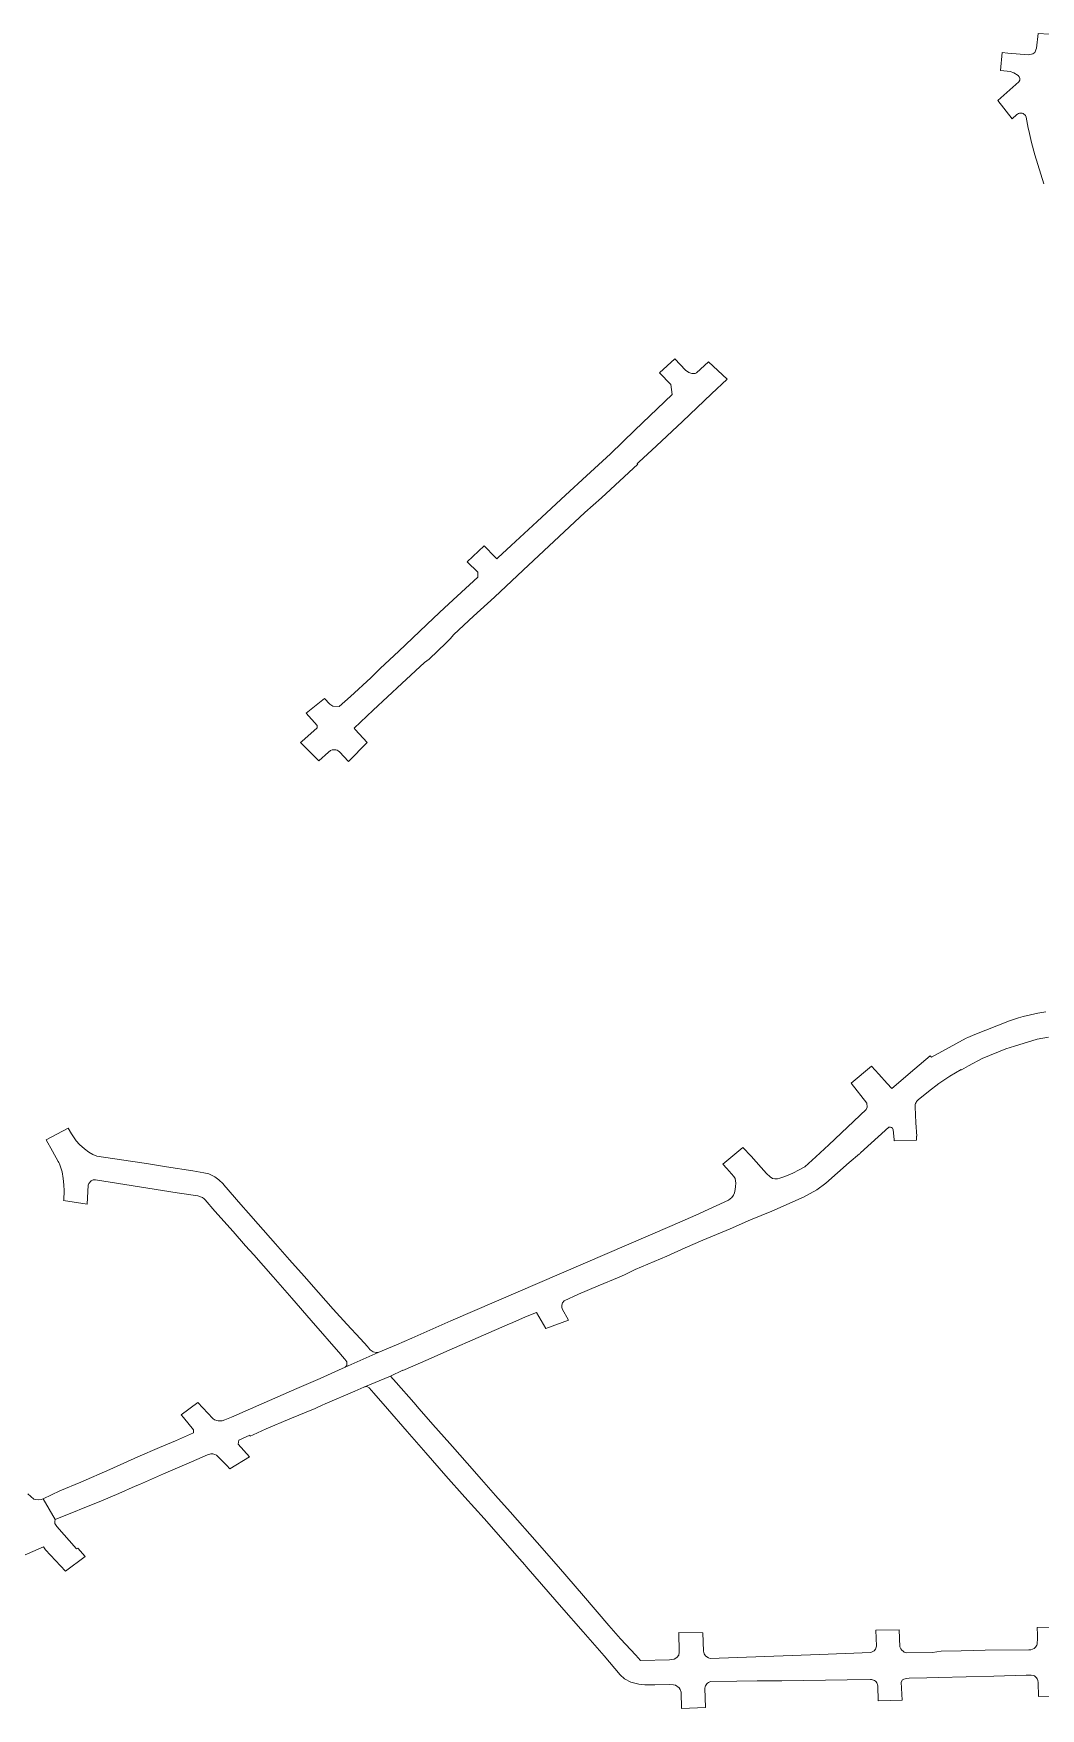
# Model space of a CAD drawing. Header units: inches. Extents: x 704148 to 723432, y 7075344 to 7101810.
# Drawn here: x 714149 to 714844, y 7088009 to 7089163 of the extents above; entities that cross this region are included whole.
import ezdxf

# ---------------------------------------------------------------- set-up
doc = ezdxf.new("R2010")
doc.units = ezdxf.units.IN
doc.header["$MEASUREMENT"] = 0
doc.layers.add('gisdb.gisadmin', color=7, linetype='Continuous', lineweight=9, true_color=0xccf5fc)

msp = doc.modelspace()

# ---------------------------------------------------------------- linework, layer by layer
at = {"layer": 'gisdb.gisadmin'}
for points in [[(714845.8054, 7089059.1423), (714839.6511, 7089079.1289), (714837.3294, 7089087.466), (714835.4102, 7089095.9047), (714835.1422, 7089097.415), (714833.7451, 7089105.0667), (714833.4891, 7089105.6737), (714833.1371, 7089106.2305), (714832.6984, 7089106.7219), (714832.1849, 7089107.1347), (714831.6107, 7089107.4576), (714830.9913, 7089107.6819), (714830.3435, 7089107.8015), (714829.6848, 7089107.8131), (714829.0332, 7089107.7165), (714828.4062, 7089107.5142), (714827.821, 7089107.2118), (714827.2933, 7089106.8174), (714823.9919, 7089103.8965), (714814.0828, 7089116.4928), (714828.57, 7089129.31), (714829.25, 7089130.42), (714829.26, 7089131.67), (714828.96, 7089132.88), (714828.14, 7089133.84), (714825.28, 7089135.68), (714822.72, 7089136.47), (714820.52, 7089136.78), (714815.9462, 7089137.1586), (714817.2119, 7089149.4901), (714821.1458, 7089149.1666), (714835.33, 7089148), (714838.27, 7089148.67), (714839.59, 7089149.64), (714840.85, 7089152.51), (714842.0008, 7089162.6844), (714857.0926, 7089161.7818)], [(714849.1029, 7088471.0456), (714841.2302, 7088469.7828), (714825.7462, 7088465.0284), (714819.7763, 7088463.0374), (714803.3, 7088456.46), (714793.86, 7088451.34), (714788.9995, 7088448.5097), (714788.981, 7088448.886), (714781.1377, 7088444.2542), (714773.5541, 7088439.2086), (714766.2518, 7088433.7636), (714759.252, 7088427.935), (714758.6816, 7088427.3802), (714758.1895, 7088426.7548), (714757.7846, 7088426.0698), (714757.4739, 7088425.3372), (714757.277, 7088424.637), (714757.1627, 7088423.8787), (714757.146, 7088423.112), (714757.6136, 7088412.0404), (714758.4338, 7088402.9158), (714757.9989, 7088402.9158), (714758.1198, 7088400.0532), (714742.7851, 7088399.737), (714742.74, 7088400.5), (714742.08, 7088407.26), (714741.56, 7088408.32), (714740.86, 7088408.88), (714740.07, 7088409.04), (714739.01, 7088409.06), (714719.59, 7088391.39), (714719.17, 7088391.03), (714718.738, 7088390.6618), (714711.72, 7088384.68), (714695.59, 7088370.43), (714689.47, 7088365.89), (714680.25, 7088360.87), (714678.57, 7088360.13), (714658.31, 7088351.34), (714643.61, 7088345.16), (714629.75, 7088339.17), (714610.91, 7088331.22), (714598.56, 7088325.93), (714585.99, 7088320.24), (714564.15, 7088310.97), (714556.84, 7088307.47), (714553.09, 7088305.75), (714538.73, 7088299.77), (714525.23, 7088293.96), (714515.15, 7088289.38), (714514.18, 7088288.08), (714513.59, 7088286.49), (714513.57, 7088285.14), (714513.77, 7088284.03), (714518.3052, 7088276.1178), (714502.6578, 7088270.4407), (714496.1, 7088281.48), (714488.68, 7088278.4), (714479.77, 7088274.49), (714475.99, 7088272.83), (714459.55, 7088265.75), (714432.33, 7088253.81), (714421.62, 7088249.11), (714404.1368, 7088241.4348), (714404.0211, 7088241.6883), (714395.47, 7088237.63), (714377.14, 7088229.91), (714371.0217, 7088227.2666), (714350.4391, 7088218.3739), (714348.37, 7088217.48), (714344.9231, 7088215.9639), (714343.55, 7088215.36), (714326.28, 7088208.08), (714309.93, 7088201.18), (714300.88, 7088197.21), (714298.83, 7088196.31), (714298.51, 7088196.82), (714291.13, 7088193.47), (714290.53, 7088190.67), (714298.2827, 7088182.0422), (714284.8525, 7088173.7283), (714282.72, 7088176.06), (714275.63, 7088183.12), (714274.42, 7088183.67), (714273.02, 7088184.08), (714271.78, 7088184.09), (714269.4, 7088183.25), (714258.49, 7088178.53), (714239.11, 7088170.15), (714222.46, 7088162.84), (714219.68, 7088161.65), (714208.3, 7088156.77), (714196.47, 7088151.7), (714164.54, 7088138.7), (714156.168, 7088152.9338), (714167.69, 7088158.43), (714182.14, 7088164.54), (714202, 7088173.27), (714221.38, 7088181.91), (714236.38, 7088188.45), (714247.28, 7088192.87), (714259.74, 7088198.47), (714259.79, 7088200.52), (714252.97, 7088209.06), (714251.2683, 7088210.9455), (714262.7072, 7088219.4845), (714273.1, 7088208.33), (714274.32, 7088207.4), (714276.76, 7088206.66), (714279.6, 7088206.72), (714281.36, 7088207.4), (714286.02, 7088209.23), (714330.99, 7088229.09), (714347.08, 7088235.95), (714359.7329, 7088241.6342), (714359.747, 7088241.6162), (714364.22, 7088243.65), (714387.09, 7088253.83), (714399.6831, 7088259.1327), (714410.21, 7088263.81), (714437.09, 7088275.75), (714589.72, 7088341.41), (714606.09, 7088348.46), (714628.55, 7088358.86), (714630.85, 7088360.55), (714631.99, 7088362.15), (714632.67, 7088363.78), (714633.16, 7088366.05), (714633.39, 7088368.31), (714633.47, 7088370.46), (714633.08, 7088373.7), (714632.25, 7088375.13), (714627.43, 7088380.6), (714624.6654, 7088383.5244), (714638.4569, 7088395.0748), (714644.03, 7088389.18), (714651.05, 7088381.35), (714654.76, 7088377.2), (714657.13, 7088375), (714658.96, 7088373.76), (714660.37, 7088373.47), (714662.18, 7088373.58), (714663.87, 7088373.97), (714667.3, 7088375.15), (714672.78, 7088377.4), (714677.21, 7088379.69), (714681.09, 7088381.84), (714688.64, 7088388.71), (714697.6, 7088396.87), (714723.48, 7088421.23), (714724.04, 7088422.82), (714723.89, 7088425.56), (714712.9978, 7088439.3291), (714727.0943, 7088451.1038), (714732.16, 7088445.6), (714737.96, 7088439.29), (714741.15, 7088435.82), (714756.87, 7088449.24), (714767.55, 7088458.36), (714768.47, 7088457.3), (714792.29, 7088470.37), (714793.39, 7088470.98), (714798.27, 7088472.91), (714822.19, 7088482.33), (714828.46, 7088484.48), (714831.68, 7088485.44), (714841.76, 7088487.68), (714843.06, 7088487.97), (714847.23, 7088488.59)], [(714858.4691, 7088017.3736), (714842.0918, 7088016.9237), (714841.86, 7088026.46), (714841.7, 7088027.94), (714841.3, 7088029.02), (714840.82, 7088029.78), (714839.38, 7088030.98), (714838.5, 7088031.3), (714837.02, 7088031.54), (714833.58, 7088031.54), (714811.42, 7088030.93), (714773.31, 7088029.89), (714765.31, 7088029.67), (714753.02, 7088029.34), (714751.22, 7088029.22), (714749.46, 7088028.86), (714748.5, 7088028.3), (714747.62, 7088026.58), (714748.1679, 7088014.3434), (714731.7284, 7088013.8917), (714731.3902, 7088024.2329), (714731.2729, 7088024.9601), (714731.0416, 7088025.6594), (714730.7022, 7088026.3132), (714730.2632, 7088026.9047), (714729.7358, 7088027.419), (714729.1334, 7088027.8429), (714728.4713, 7088028.1658), (714727.7663, 7088028.3794), (714727.0364, 7088028.4783), (714726.3, 7088028.46), (714710.23, 7088028.28), (714695.3216, 7088028.1126), (714680.3235, 7088027.8722), (714665.3255, 7088027.6282), (714648.3255, 7088027.5879), (714634.3272, 7088027.3692), (714616.3455, 7088027.0883), (714615.5529, 7088026.8832), (714614.8044, 7088026.5514), (714614.1202, 7088026.1018), (714613.5187, 7088025.5465), (714613.0159, 7088024.9003), (714612.6254, 7088024.1807), (714612.3577, 7088023.407), (714612.22, 7088022.6), (714612.6188, 7088009.2314), (714596.047, 7088008.5477), (714595.82, 7088019.91), (714595.31, 7088021.66), (714594.45, 7088022.9), (714592.02, 7088024.6), (714590.56, 7088024.96), (714588.02, 7088025.16), (714577.68, 7088024.88), (714570.91, 7088024.81), (714566.62, 7088025.28), (714561.09, 7088026.63), (714556.95, 7088028.89), (714553.82, 7088031.86), (714542.71, 7088044.83), (714528.45, 7088061.26), (714513.49, 7088078.45), (714499.74, 7088094.26), (714490.53, 7088104.74), (714486.5331, 7088109.2826), (714484.23, 7088111.9), (714473.21, 7088124.43), (714460.07, 7088139.38), (714446.82, 7088154.12), (714433.65, 7088168.94), (714419.91, 7088184.72), (714407.07, 7088199.46), (714393.52, 7088214.95), (714384.0808, 7088225.7355), (714380.76, 7088229.53), (714379.23, 7088230.36), (714377.14, 7088229.91), (714395.47, 7088237.63), (714399.478, 7088233.0788), (714411.63, 7088219.28), (714415.39, 7088215.01), (714424.84, 7088204.26), (714436.48, 7088191.19), (714438.34, 7088189.08), (714448.4, 7088177.65), (714458.35, 7088166.34), (714467.99, 7088155.38), (714477.95, 7088144.07), (714496.58, 7088122.89), (714511.37, 7088106.09), (714528.47, 7088086.26), (714546.1, 7088065.82), (714554.03, 7088056.62), (714564.68, 7088045.34), (714567.85, 7088041.71), (714587.75, 7088042.03), (714591.14, 7088042.65), (714592.93, 7088043.74), (714594.22, 7088045.23), (714594.6, 7088047.27), (714594.2207, 7088060.9527), (714610.9335, 7088060.6896), (714611.33, 7088047.98), (714611.76, 7088046.23), (714612.6, 7088044.95), (714613.55, 7088044.1), (714614.63, 7088043.42), (714615.9099, 7088043.0812), (714691.33, 7088045.69), (714726.65, 7088047.23), (714728.87, 7088048.19), (714729.83, 7088049.4), (714730.43, 7088051.52), (714730.0228, 7088062.4575), (714746.2174, 7088062.7274), (714746.66, 7088051.14), (714747.22, 7088049.74), (714747.94, 7088048.78), (714748.86, 7088047.94), (714749.7, 7088047.38), (714750.46, 7088047.02), (714751.14, 7088046.98), (714769.06, 7088047.22), (714775.09, 7088048.05), (714775.18, 7088048.06), (714788.87, 7088048.35), (714805.5, 7088048.7), (714835.54, 7088048.9), (714836.98, 7088048.98), (714838.06, 7088049.34), (714839.18, 7088049.9), (714840.22, 7088050.86), (714840.66, 7088051.42), (714840.98, 7088052.14), (714841.22, 7088052.98), (714841.38, 7088057.06), (714841.38, 7088059.42), (714841.2688, 7088064.3116), (714857.4745, 7088064.5817)], [(714145.54, 7088156.35), (714149.71, 7088152.76), (714151.17, 7088152.5), (714153.03, 7088152.43), (714154.89, 7088152.55), (714156.168, 7088152.9338), (714164.54, 7088138.7), (714164.2, 7088137.41), (714164.21, 7088135.95), (714165.61, 7088133.95), (714179.13, 7088118.6), (714180.1, 7088119.01), (714185.1914, 7088113.3408), (714171.67, 7088103.28), (714157.83, 7088117.87), (714156.3148, 7088119.8452), (714152.744, 7088118.2917), (714078.6051, 7088086.0368)]]:
    msp.add_lwpolyline(points, dxfattribs=at)
for points in [[(714467.16, 7088774.26), (714452.83, 7088761.15), (714439.28, 7088748.54), (714436.77, 7088745.59), (714433.85, 7088742.8), (714422.2, 7088731.66), (714419.05, 7088729.34), (714403.39, 7088714.87), (714383.69, 7088696.39), (714370.49, 7088684.01), (714371.2607, 7088683.1669), (714379.5369, 7088674.1132), (714366.5941, 7088661.0489), (714360.37, 7088667.77), (714359.6, 7088668.42), (714358.82, 7088668.9), (714357.89, 7088669.11), (714355.31, 7088669.08), (714354.11, 7088668.55), (714352.84, 7088667.61), (714346.2481, 7088661.498), (714333.6357, 7088674.1257), (714334.35, 7088674.8), (714345.08, 7088684.21), (714345, 7088685.97), (714337.46, 7088694.4128), (714350.0112, 7088704.4909), (714353.64, 7088700.53), (714355.78, 7088699.12), (714360.16, 7088699.05), (714367.95, 7088705.88), (714381.98, 7088718.81), (714388.45, 7088725.25), (714401.25, 7088737.02), (714425.27, 7088759.83), (714432.75, 7088766.93), (714441.41, 7088774.89), (714455.83, 7088788.13), (714455.79, 7088791.59), (714448.4792, 7088798.7215), (714460.0687, 7088809.698), (714467.7568, 7088801.8554), (714468.86, 7088800.73), (714469.5589, 7088801.3773), (714478.74, 7088809.88), (714496.64, 7088826.45), (714516.17, 7088844.55), (714530.7, 7088858), (714547.08, 7088873.17), (714564, 7088889.42), (714589.61, 7088914.01), (714588.67, 7088920.89), (714581.0008, 7088928.815), (714591.4842, 7088938.5455), (714598.9, 7088930.64), (714601.25, 7088929.14), (714601.94, 7088928.84), (714603.34, 7088928.48), (714605.59, 7088928.41), (714606.56, 7088928.87), (714614.76, 7088936.5), (714627.5576, 7088924.4906), (714616.83, 7088914.33), (714596.84, 7088895.4), (714578.85, 7088878.58), (714566.76, 7088867.29), (714565.65, 7088866.35), (714566, 7088865.98), (714541.02, 7088842.81), (714529.4698, 7088832.7098), (714501.2025, 7088806.2193), (714487.0769, 7088792.931)], [(714380.3592, 7088257.0997), (714381.57, 7088255.77), (714383.57, 7088254.41), (714385.75, 7088253.85), (714387.09, 7088253.83), (714364.22, 7088243.65), (714364.85, 7088244.15), (714365.36, 7088244.91), (714365.55, 7088246), (714365.36, 7088247.35), (714364.14, 7088249.36), (714362.3372, 7088251.4041), (714361.3536, 7088252.5192), (714340.82, 7088275.8), (714327.47, 7088291.35), (714314.64, 7088306.04), (714301.36, 7088321.19), (714295.61, 7088327.37), (714287.02, 7088337.13), (714274.57, 7088351.28), (714267.82, 7088359.08), (714267.2, 7088359.8), (714265.96, 7088360.54), (714262.78, 7088361.69), (714248.44, 7088363.84), (714192.28, 7088372.81), (714190.66, 7088372.75), (714189.35, 7088372.21), (714187.75, 7088370.34), (714187.24, 7088369.05), (714186.5962, 7088355.9471), (714170.2853, 7088358.4678), (714170.35, 7088358.99), (714170.6, 7088365.14), (714170.47, 7088369.38), (714169.99, 7088373.85), (714169.2, 7088378.25), (714167.46, 7088383.92), (714167.07, 7088384.81), (714166.55, 7088385.39), (714162.57, 7088392.6), (714158.2253, 7088400.4798), (714173.3596, 7088408.4215), (714175.67, 7088404.59), (714178.81, 7088399.63), (714181.24, 7088397.15), (714184.58, 7088394.22), (714187.57, 7088391.91), (714190.31, 7088390.25), (714193.25, 7088389.21), (714210.18, 7088386.67), (714227.4, 7088384.03), (714241.06, 7088381.83), (714259.26, 7088379.07), (714266.98, 7088377.72), (714270.31, 7088376.91), (714274.4, 7088374.81), (714277.31, 7088372.93), (714280.17, 7088370.02), (714280.69, 7088369.42), (714292.47, 7088355.8), (714297.63, 7088349.83), (714304.32, 7088342.26), (714316.25, 7088328.78), (714326.05, 7088317.71), (714335.96, 7088306.51), (714346, 7088295.16), (714356.12, 7088283.72), (714365.51, 7088273.41), (714374.85, 7088263.15), (714379.5981, 7088257.9355)]]:
    msp.add_lwpolyline(points, close=True, dxfattribs=at)

doc.saveas('drawing.dxf')
